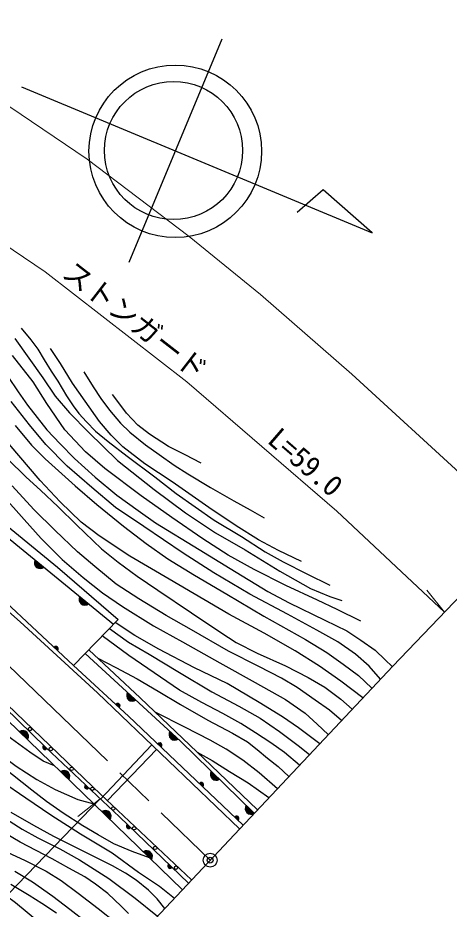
# Model space of a CAD drawing. Units: millimetres at full size, sheet at 1:1000; details may follow other scales. Extents: x 40000 to 680000, y 20000 to 380000.
# Drawn here: x 338045 to 375526, y 263196 to 340661 of the extents above; entities that cross this region are included whole.
import ezdxf
from ezdxf.enums import TextEntityAlignment as Align

# ---------------------------------------------------------------- set-up
doc = ezdxf.new("R2010")
doc.units = ezdxf.units.MM
doc.header["$LTSCALE"] = 1000
doc.header["$PDMODE"] = 32
doc.header["$PDSIZE"] = 500
doc.linetypes.add('CHAIN', pattern=[18.5, 12, -1.5, 3.5, -1.5])
for name, color, linetype, lineweight in [('M-BGD', 7, 'Continuous', 25), ('M-BMK', 2, 'CHAIN', 13), ('M-BMK-OTRS', 5, 'Continuous', 25), ('M-BMK-SRVR', 3, 'Continuous', 25), ('M-STR-HTXT', 7, 'Continuous', 13)]:
    doc.layers.add(name, color=color, linetype=linetype, lineweight=lineweight)
doc.layers.add('M-OTRS', color=6, linetype='Continuous')
doc.styles.add('ＭＳ ゴシック', font='')
doc.styles.get('ＭＳ ゴシック').set_extended_font_data('MS Gothic')

msp = doc.modelspace()

# ---------------------------------------------------------------- hatches: boundary and pattern name
at = {"layer": 'M-BGD'}
for points in [[(340319, 292905), (339553, 293533, 0.82183)], [(344187, 289737), (343421, 290365, 0.82183)], [(341186, 285945), (341480, 285670, 0.4608), (341494, 285979, 0.4608)], [(348304, 281365), (347575, 282036, 0.82183)], [(346558, 280989), (346854, 280717, 0.4608), (346865, 281026, 0.4608)], [(338181, 278634), (338892, 277944, 0.82183)], [(351984, 277980), (351255, 278651, 0.82183)], [(340574, 277158), (340282, 277434, 0.4608), (340267, 277125, 0.4608)], [(350202, 277565), (350493, 277289, 0.4608), (350509, 277597, 0.4608)], [(341769, 275152), (342480, 274462, 0.82183)], [(355566, 274492), (354857, 275184, 0.82183)], [(344215, 273731), (343922, 274007, 0.4608), (343908, 273698, 0.4608)], [(353827, 274122), (354118, 273845, 0.4608), (354135, 274154, 0.4608)], [(358594, 271533), (357886, 272225, 0.82183)], [(345357, 271670), (346068, 270980, 0.82183)], [(356897, 271206), (357189, 270929, 0.4608), (357205, 271238, 0.4608)], [(347845, 270293), (347556, 270572, 0.4608), (347537, 270263, 0.4608)], [(348946, 268188), (349657, 267499, 0.82183)], [(351444, 266823), (351155, 267101, 0.4608), (351137, 266793, 0.4608)]]:
    msp.add_hatch(color=256, dxfattribs=at).paths.add_polyline_path(points)

# ---------------------------------------------------------------- linework, layer by layer
for p, q in [((342871, 284366), (346761, 288374)), ((349682, 277481), (345242, 272764)), ((345828, 272627), (350096, 277086))]:
    msp.add_line(p, q, dxfattribs=at)
for points in [[(338348, 313695), (339168, 312670), (339772, 311862), (340339, 310945), (340955, 309944), (341510, 309088), (342279, 307821), (342849, 306946), (343336, 306277), (343999, 305537), (344799, 304740), (345886, 303837), (347551, 302567), (349949, 300768), (351803, 299330), (355110, 297004), (357474, 295573), (359540, 294259), (361109, 293395), (363144, 292344), (365145, 291369)], [(290857, 312599), (295503, 311493), (300127, 310263), (304721, 308732), (308947, 307039), (312494, 305466), (318941, 302096), (327704, 296679), (333717, 292137), (338257, 288169), (344957, 282004), (357317, 270174)], [(337788, 312788), (339008, 311071), (340208, 309378), (341285, 307788), (342540, 306329), (344178, 304650), (346704, 302187), (349891, 299670), (352618, 297630), (355215, 295899), (357799, 294423), (360815, 292578), (363485, 291078), (365149, 290358), (366211, 290028)], [(362681, 293415), (360682, 294370), (358954, 295293), (357027, 296515), (354649, 298110), (351460, 300325), (349087, 301899), (347170, 303388), (346142, 304389), (345140, 305570), (343895, 307335), (342784, 308923), (341753, 310628), (340879, 311911)], [(314825, 310413), (315065, 310886), (328529, 303003), (332111, 300599), (341494, 292914), (346761, 288374)], [(367850, 288235), (365798, 289235), (364083, 290046), (361335, 291338), (358584, 292705), (356332, 293971), (354124, 295381), (351413, 297242), (348750, 299122), (345612, 301495), (343934, 302948), (342124, 304859), (340574, 307146), (339365, 309031), (337595, 311317)], [(314825, 310413), (331587, 300057), (346358, 287959)], [(343789, 309890), (344596, 308597), (345244, 307581), (346025, 306566), (346974, 305434), (347777, 304651), (349137, 303537), (350314, 302697), (351620, 301771), (352822, 301021), (354790, 299838), (356829, 298675), (358239, 297890), (359455, 297201)], [(337182, 309491), (338079, 308169), (338872, 306996), (340571, 304867), (341732, 303636), (342969, 302359), (344768, 300728), (346651, 299168), (348511, 297832), (350013, 296784), (353806, 294460), (356491, 292795), (359778, 290810), (361631, 289807), (364719, 288327), (366636, 287387), (367860, 286581), (369086, 285694), (369974, 284855), (370585, 284280)], [(353976, 301970), (352598, 302680), (351150, 303416), (349477, 304482), (348459, 305271), (347483, 306290), (346812, 307187), (346284, 307923)], [(281793, 306901), (283832, 306708), (287783, 306087), (292383, 305061), (297323, 303803), (303088, 302003), (308830, 299796), (313988, 297359), (319680, 294241), (325732, 290263), (330075, 287146), (336367, 281678), (345253, 273168), (353147, 265742)], [(369568, 283199), (368573, 284307), (367389, 285363), (365843, 286417), (364015, 287458), (361485, 288837), (358214, 290583), (355086, 292432), (352403, 294122), (348994, 296453), (346530, 298118), (344468, 299833), (342318, 301711), (340490, 303588), (339069, 305292), (337453, 307315)], [(352345, 264890), (345645, 271392), (337150, 279634), (333173, 283494), (327714, 287846), (322474, 291403), (314846, 295838), (310017, 298167), (303301, 300857), (298848, 302400), (292023, 304270), (285700, 305576), (281681, 306082)], [(352871, 265448), (346894, 271209), (340479, 277248), (334472, 283057), (330820, 286183), (326647, 289310), (321941, 292463), (315723, 296091), (309556, 299124), (303150, 301660), (296987, 303595), (290297, 305249), (285103, 306192), (281749, 306604)], [(312688, 305984), (317625, 303477), (322230, 300755), (327976, 297077), (332177, 293889), (336556, 290284), (342871, 284366)], [(337809, 305231), (339223, 303523), (340409, 302320), (343014, 299975), (344897, 298375), (347215, 296480), (349195, 294965), (351079, 293636), (353407, 292228), (356210, 290582), (359436, 288669), (363043, 286642), (364901, 285514), (366316, 284500), (367645, 283500), (368816, 282399)], [(368029, 281563), (366124, 283011), (364264, 284308), (362156, 285646), (359457, 287173), (356390, 288840), (351190, 291887), (347788, 293863), (345114, 295648), (343544, 296816), (341718, 298586), (339973, 300447), (336428, 304581)], [(337161, 302325), (338769, 300735), (340016, 299614), (341553, 298160), (343148, 296608), (345319, 294522), (346763, 293352), (348413, 292124), (350203, 290920), (353128, 288939), (355685, 287236), (357028, 286376), (358856, 285438), (361294, 284336), (363286, 283332), (364736, 282492), (366103, 281439), (367100, 280575)], [(366169, 279586), (365120, 280504), (363894, 281352), (362327, 282474), (360971, 283261), (358995, 284275), (356349, 285609), (353131, 287460), (350921, 288710), (348553, 290181), (346597, 291448), (344722, 292985), (343235, 294261), (341302, 296117), (339434, 297941), (337551, 299984)], [(336726, 299187), (338589, 297074), (340081, 295417), (341889, 293579), (343713, 292028), (345402, 290692), (347154, 289507), (349831, 287818), (352345, 286420), (355597, 284594), (358676, 282910), (361290, 281421), (362999, 280239), (364047, 279289), (365025, 278369)], [(349495, 267656), (347987, 268199), (346383, 268874), (345014, 269644), (343697, 270437), (341973, 271553), (340536, 272550), (339253, 273537), (337588, 274873), (336000, 276131), (334859, 277111), (333279, 278514), (331093, 280469), (329019, 282238), (327314, 283752), (326028, 284896), (324724, 286294), (322819, 288362), (320800, 290562), (319200, 292228), (317771, 293514), (316591, 294484), (314939, 295785)], [(294301, 292183), (296605, 291822), (297926, 291512), (299208, 291114), (300879, 290513), (302807, 289709), (304175, 289073), (306656, 287771), (310566, 285343), (313492, 283252), (316932, 280407), (319545, 277937), (321878, 275642), (323822, 273689), (326120, 271683), (328023, 270226), (331352, 268048), (335050, 265675), (336262, 264932), (337838, 263770), (339878, 262083)], [(320821, 292364), (321658, 291350), (323045, 289686), (324559, 287893), (326358, 285885), (327794, 284477), (329747, 282631), (331500, 280943), (333511, 279125), (335739, 277218), (337912, 275635), (339707, 274471), (341302, 273587), (343271, 272717), (344652, 272355)], [(341245, 275661), (340244, 276070), (339079, 276836), (337482, 277989), (335486, 279466), (334203, 280533), (332464, 282089), (329884, 284281), (327315, 286580), (325405, 288469), (324348, 289773), (323879, 290450)], [(346006, 287597), (347665, 286407), (349457, 285351), (352082, 283778), (354903, 282098), (357242, 280832), (359100, 279786), (360773, 278641), (362411, 277420), (363396, 276638)], [(364278, 277575), (362441, 278953), (361030, 279921), (359016, 281160), (356248, 282799), (353393, 284178), (350285, 285799), (348226, 286967), (346494, 288099)], [(362535, 275721), (361213, 276800), (360044, 277664), (358691, 278527), (357427, 279340), (355845, 280195), (354025, 281155), (352107, 282229), (349893, 283747), (347705, 285240), (345372, 286943)], [(343895, 285421), (352185, 277795), (358594, 271533)], [(358871, 271827), (354836, 275691), (348683, 281570), (344204, 285739)], [(342871, 284366), (347674, 279967), (357631, 270509)], [(344986, 285011), (346567, 284210), (348428, 283223), (350232, 282146), (352191, 280972), (354565, 279631), (356687, 278504), (357989, 277726), (358848, 277065), (359754, 276332), (360669, 275593), (361595, 274722)], [(360595, 273660), (359023, 275034), (357596, 276141), (356141, 277097), (354760, 277889), (352569, 279019), (350025, 280288)], [(353630, 276843), (354936, 276116), (356432, 275151), (358049, 274181), (359868, 272887)], [(336618, 274308), (338750, 272883), (340909, 271386), (343492, 269735), (346233, 268095), (348545, 266415), (350343, 265191), (351651, 264151)], [(335597, 271935), (338424, 270139), (339794, 269384), (341684, 268432), (343391, 267478), (345959, 265849), (348228, 264157), (350172, 262579)], [(350811, 263258), (350139, 264105), (349388, 264839), (348336, 265704), (347390, 266331), (346268, 266950), (344597, 267807), (342863, 268684), (341174, 269506), (339432, 270471), (337468, 271603)], [(347670, 262822), (347038, 263466), (345855, 264565), (344802, 265373), (343861, 265997), (342479, 266761), (341023, 267569), (338258, 269009), (336177, 270228)], [(336342, 268485), (338691, 267427), (340503, 266498), (341810, 265695), (343292, 264590), (345027, 263249), (346549, 262026)], [(337798, 266494), (339324, 265558), (341097, 264333), (342570, 263206), (343969, 262107)], [(337434, 265366), (339034, 264401), (340137, 263726), (341409, 262881)]]:
    msp.add_lwpolyline(points, dxfattribs=at)
for centre in [(339103, 278850), (340909, 277121), (342714, 275392), (344520, 273663), (346335, 271944), (348156, 270231), (349977, 268518), (351798, 266805)]:
    msp.add_circle(centre, 150, dxfattribs=at)
for centre, radius, start, end in [((339998, 293295), 505, 151.84981, 309.508), ((343866, 290126), 505, 151.84981, 309.508), ((341355, 285830), 203, 307.90142, 145.82481), ((348005, 281773), 505, 148.56215, 306.22034), ((346728, 280876), 203, 308.54834, 146.47172), ((338468, 278219), 505, 327.03315, 124.69134), ((351685, 278388), 505, 148.56215, 306.22034), ((340406, 277273), 203, 127.77009, 325.69348), ((350369, 277450), 203, 307.51143, 145.43482), ((342056, 274737), 505, 327.03315, 124.69134), ((355280, 274908), 505, 146.83439, 304.49258), ((344047, 273846), 203, 127.77009, 325.69348), ((353995, 274007), 203, 307.51143, 145.43482), ((358308, 271949), 505, 146.83439, 304.49258), ((345645, 271255), 505, 327.03315, 124.69134), ((357065, 271090), 203, 307.51143, 145.43482), ((347678, 270409), 203, 127.08786, 325.01124), ((349233, 267773), 505, 327.03315, 124.69134), ((351278, 266939), 203, 127.08786, 325.01124)]:
    msp.add_arc(centre, radius, start, end, dxfattribs=at)
at = {"layer": 'M-BMK'}
msp.add_lwpolyline([(203252, 305279), (207465, 305770), (238744, 308191), (261694, 310067), (265469, 310300), (267512, 310325), (274332, 310378), (281716, 309898), (285857, 309243), (291032, 308238), (295790, 307111), (300408, 305800), (306206, 303791), (310051, 302183), (315989, 299339), (321032, 296548), (326099, 293294), (329973, 290564), (334041, 287317), (337192, 284416), (354757, 267454)], dxfattribs=at)
at = {"layer": 'M-BMK-OTRS'}
msp.add_line((338506, 250177), (370620, 284317), dxfattribs=at)
at = {"layer": 'M-BMK-SRVR'}
for p, q in [((355776, 338792), (347702, 319407)), ((338353, 334674), (368844, 321976)), ((364580, 325708), (362306, 323750)), ((368844, 321976), (364580, 325708))]:
    msp.add_line(p, q, dxfattribs=at)
for centre, radius in [((351723, 329061), 7500), ((351580, 329129), 6000), ((354757, 267454), 600)]:
    msp.add_circle(centre, radius, dxfattribs=at)
at = {"layer": 'M-OTRS'}
msp.add_point((354757, 267454), dxfattribs=at)
at = {"layer": 'M-STR-HTXT'}
for p, q in [((370620, 284317), (382350, 296547)), ((375113, 289002), (373574, 290914)), ((345186, 272772), (343251, 271261))]:
    msp.add_line(p, q, dxfattribs=at)
for points in [[(286809, 347486), (294993, 346898), (300063, 346222), (305968, 345112), (311726, 343688), (316395, 342387), (321163, 340645), (327712, 337902), (331958, 335933), (337336, 332929), (344072, 328373), (352936, 321665), (359126, 316613), (367080, 309689), (377123, 300473)], [(375113, 289002), (365762, 297775), (352741, 309027), (340410, 318591), (330259, 325463), (324250, 328648)], [(345186, 272772), (309329, 235659), (350867, 235659)]]:
    msp.add_lwpolyline(points, dxfattribs=at)

# ---------------------------------------------------------------- texts
at = {"layer": 'M-STR-HTXT', "style": 'ＭＳ ゴシック'}
for s, rotation, p in [('ストンガード', 322.201, (341425, 317804)), ('L=59.0', 319.168, (359264, 303390))]:
    msp.add_text(s, height=1833, rotation=rotation, dxfattribs=at).set_placement(p, align=Align.BOTTOM_LEFT)

doc.saveas('drawing.dxf')
